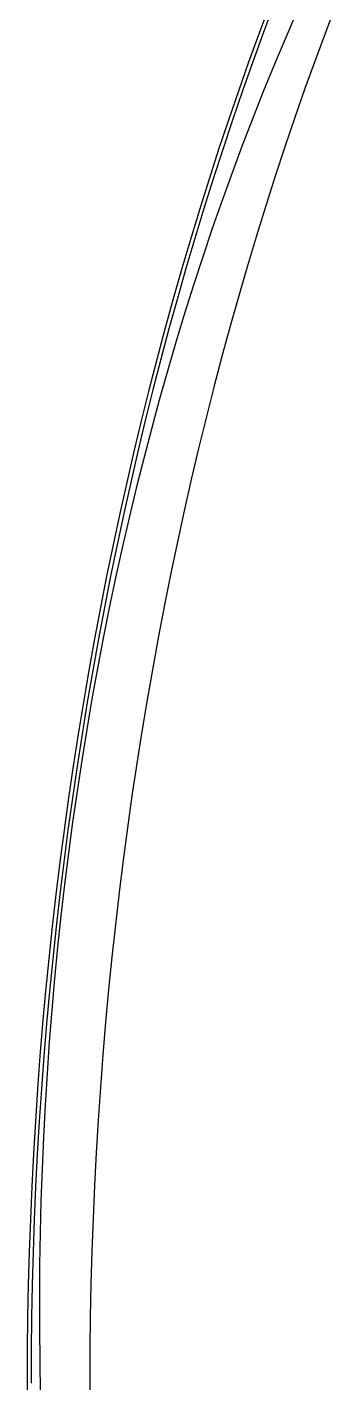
# Model space of a CAD drawing. Extents: x -1 to 217, y -22 to 302.
# Drawn here: x -1.3 to 16.4, y 139.6 to 217.4 of the extents above; entities that cross this region are included whole.
import ezdxf

# ---------------------------------------------------------------- set-up
doc = ezdxf.new("R2010")
doc.units = 0

msp = doc.modelspace()

# ---------------------------------------------------------------- linework, layer by layer
at = {"layer": 'ELLIPSES'}
for p, q in [((12.587, 218.723), (11.975, 217.08)), ((12.827, 218.731), (12.214, 217.088)), ((16.434, 218.857), (15.812, 217.219)), ((14.159, 218.355), (13.502, 216.838)), ((11.975, 217.08), (11.377, 215.425)), ((12.214, 217.088), (11.614, 215.433)), ((15.812, 217.219), (15.203, 215.57)), ((13.502, 216.838), (12.858, 215.307)), ((15.203, 215.57), (14.607, 213.911)), ((11.377, 215.425), (10.791, 213.761)), ((11.614, 215.433), (11.028, 213.769)), ((12.858, 215.307), (12.229, 213.765)), ((14.607, 213.911), (14.024, 212.241)), ((10.791, 213.761), (10.218, 212.087)), ((11.028, 213.769), (10.454, 212.095)), ((12.229, 213.765), (11.613, 212.209)), ((10.218, 212.087), (9.658, 210.403)), ((10.454, 212.095), (9.894, 210.411)), ((11.613, 212.209), (11.012, 210.642)), ((14.024, 212.241), (13.454, 210.561)), ((9.658, 210.403), (9.111, 208.709)), ((9.894, 210.411), (9.346, 208.717)), ((11.012, 210.642), (10.425, 209.063)), ((13.454, 210.561), (12.898, 208.87)), ((9.111, 208.709), (8.578, 207.007)), ((9.346, 208.717), (8.812, 207.014)), ((10.425, 209.063), (9.852, 207.472)), ((12.898, 208.87), (12.355, 207.17)), ((8.578, 207.007), (8.058, 205.295)), ((8.812, 207.014), (8.292, 205.302)), ((9.852, 207.472), (9.294, 205.869)), ((12.355, 207.17), (11.826, 205.46)), ((9.294, 205.869), (8.751, 204.256)), ((11.826, 205.46), (11.311, 203.741)), ((8.058, 205.295), (7.551, 203.574)), ((8.292, 205.302), (7.784, 203.581)), ((8.751, 204.256), (8.222, 202.631)), ((7.551, 203.574), (7.058, 201.845)), ((7.784, 203.581), (7.291, 201.852)), ((11.311, 203.741), (10.809, 202.013)), ((8.222, 202.631), (7.708, 200.996)), ((7.058, 201.845), (6.579, 200.107)), ((7.291, 201.852), (6.811, 200.114)), ((10.809, 202.013), (10.321, 200.276)), ((7.708, 200.996), (7.208, 199.351)), ((6.579, 200.107), (6.113, 198.362)), ((6.811, 200.114), (6.344, 198.368)), ((10.321, 200.276), (9.846, 198.531)), ((7.208, 199.351), (6.724, 197.695)), ((6.113, 198.362), (5.661, 196.608)), ((6.344, 198.368), (5.891, 196.614)), ((9.846, 198.531), (9.386, 196.777)), ((6.724, 197.695), (6.254, 196.029)), ((5.661, 196.608), (5.222, 194.847)), ((5.891, 196.614), (5.452, 194.852)), ((6.254, 196.029), (5.8, 194.354)), ((9.386, 196.777), (8.939, 195.015)), ((5.222, 194.847), (4.797, 193.078)), ((5.452, 194.852), (5.027, 193.083)), ((8.939, 195.015), (8.507, 193.245)), ((5.8, 194.354), (5.36, 192.669)), ((4.797, 193.078), (4.387, 191.302)), ((5.027, 193.083), (4.616, 191.307)), ((8.507, 193.245), (8.088, 191.468)), ((5.36, 192.669), (4.936, 190.975)), ((8.088, 191.468), (7.684, 189.683)), ((4.387, 191.302), (3.99, 189.519)), ((4.616, 191.307), (4.218, 189.524)), ((4.936, 190.975), (4.527, 189.272)), ((3.99, 189.519), (3.607, 187.73)), ((4.218, 189.524), (3.835, 187.734)), ((4.527, 189.272), (4.133, 187.56)), ((7.684, 189.683), (7.294, 187.892)), ((3.607, 187.73), (3.238, 185.934)), ((3.835, 187.734), (3.466, 185.937)), ((4.133, 187.56), (3.754, 185.84)), ((7.294, 187.892), (6.918, 186.093)), ((3.238, 185.934), (2.883, 184.132)), ((3.466, 185.937), (3.11, 184.134)), ((6.918, 186.093), (6.557, 184.288)), ((3.754, 185.84), (3.391, 184.112)), ((2.883, 184.132), (2.542, 182.323)), ((3.11, 184.134), (2.769, 182.326)), ((3.391, 184.112), (3.043, 182.376)), ((6.557, 184.288), (6.209, 182.476)), ((2.542, 182.323), (2.215, 180.509)), ((2.769, 182.326), (2.442, 180.511)), ((3.043, 182.376), (2.711, 180.632)), ((6.209, 182.476), (5.876, 180.659)), ((2.215, 180.509), (1.903, 178.69)), ((2.442, 180.511), (2.129, 178.691)), ((2.711, 180.632), (2.394, 178.881)), ((5.876, 180.659), (5.558, 178.835)), ((1.903, 178.69), (1.605, 176.865)), ((2.129, 178.691), (1.831, 176.866)), ((2.394, 178.881), (2.093, 177.123)), ((5.558, 178.835), (5.254, 177.007)), ((1.605, 176.865), (1.321, 175.036)), ((1.831, 176.866), (1.546, 175.035)), ((2.093, 177.123), (1.808, 175.358)), ((5.254, 177.007), (4.965, 175.172)), ((1.321, 175.036), (1.051, 173.201)), ((1.546, 175.035), (1.277, 173.2)), ((1.808, 175.358), (1.538, 173.587)), ((4.965, 175.172), (4.69, 173.333)), ((1.538, 173.587), (1.284, 171.809)), ((1.051, 173.201), (0.796, 171.362)), ((1.277, 173.2), (1.021, 171.361)), ((4.69, 173.333), (4.43, 171.489)), ((0.796, 171.362), (0.555, 169.519)), ((1.021, 171.361), (0.78, 169.517)), ((1.284, 171.809), (1.046, 170.026)), ((4.43, 171.489), (4.184, 169.641)), ((1.046, 170.026), (0.823, 168.236)), ((4.184, 169.641), (3.954, 167.788)), ((0.555, 169.519), (0.329, 167.672)), ((0.78, 169.517), (0.553, 167.669)), ((0.823, 168.236), (0.617, 166.442)), ((0.329, 167.672), (0.117, 165.821)), ((0.553, 167.669), (0.341, 165.817)), ((3.954, 167.788), (3.738, 165.931)), ((0.117, 165.821), (-0.081, 163.966)), ((0.341, 165.817), (0.144, 163.962)), ((0.617, 166.442), (0.426, 164.642)), ((3.738, 165.931), (3.536, 164.071)), ((0.426, 164.642), (0.251, 162.837)), ((-0.081, 163.966), (-0.264, 162.109)), ((0.144, 163.962), (-0.039, 162.104)), ((3.536, 164.071), (3.35, 162.207)), ((0.251, 162.837), (0.092, 161.027)), ((-0.264, 162.109), (-0.432, 160.248)), ((-0.039, 162.104), (-0.208, 160.242)), ((3.35, 162.207), (3.178, 160.339)), ((0.092, 161.027), (-0.051, 159.213)), ((-0.432, 160.248), (-0.586, 158.384)), ((-0.208, 160.242), (-0.362, 158.378)), ((3.178, 160.339), (3.021, 158.469)), ((-0.051, 159.213), (-0.178, 157.396)), ((-0.586, 158.384), (-0.725, 156.518)), ((-0.362, 158.378), (-0.501, 156.511)), ((3.021, 158.469), (2.879, 156.597)), ((-0.178, 157.396), (-0.289, 155.574)), ((-0.725, 156.518), (-0.85, 154.65)), ((-0.501, 156.511), (-0.626, 154.642)), ((2.879, 156.597), (2.752, 154.722)), ((-0.289, 155.574), (-0.384, 153.749)), ((-0.85, 154.65), (-0.96, 152.78)), ((-0.626, 154.642), (-0.736, 152.771)), ((2.752, 154.722), (2.639, 152.844)), ((-0.384, 153.749), (-0.463, 151.92)), ((-0.96, 152.78), (-1.055, 150.907)), ((-0.736, 152.771), (-0.832, 150.898)), ((2.639, 152.844), (2.542, 150.965)), ((-0.463, 151.92), (-0.526, 150.089)), ((-1.055, 150.907), (-1.136, 149.034)), ((2.542, 150.965), (2.459, 149.084)), ((-0.832, 150.898), (-0.912, 149.023)), ((-0.526, 150.089), (-0.572, 148.255)), ((-1.136, 149.034), (-1.202, 147.159)), ((-0.912, 149.023), (-0.979, 147.147)), ((2.459, 149.084), (2.392, 147.202)), ((-0.572, 148.255), (-0.603, 146.418)), ((-1.202, 147.159), (-1.254, 145.283)), ((-0.979, 147.147), (-1.03, 145.271)), ((2.392, 147.202), (2.339, 145.319)), ((-0.603, 146.418), (-0.618, 144.579)), ((-1.254, 145.283), (-1.291, 143.406)), ((-1.03, 145.271), (-1.067, 143.393)), ((2.339, 145.319), (2.302, 143.435)), ((-0.618, 144.579), (-0.617, 142.739)), ((-1.291, 143.406), (-1.313, 141.529)), ((-1.067, 143.393), (-1.089, 141.515)), ((2.302, 143.435), (2.279, 141.551)), ((-0.617, 142.739), (-0.6, 140.897)), ((-1.313, 141.529), (-1.32, 139.652)), ((-1.089, 141.515), (-1.096, 139.637)), ((-0.6, 140.897), (-0.566, 139.053)), ((2.279, 141.551), (2.271, 139.666)), ((-1.32, 139.652), (-1.313, 137.774)), ((2.271, 139.666), (2.278, 137.781))]:
    msp.add_line(p, q, dxfattribs=at)

doc.saveas('drawing.dxf')
